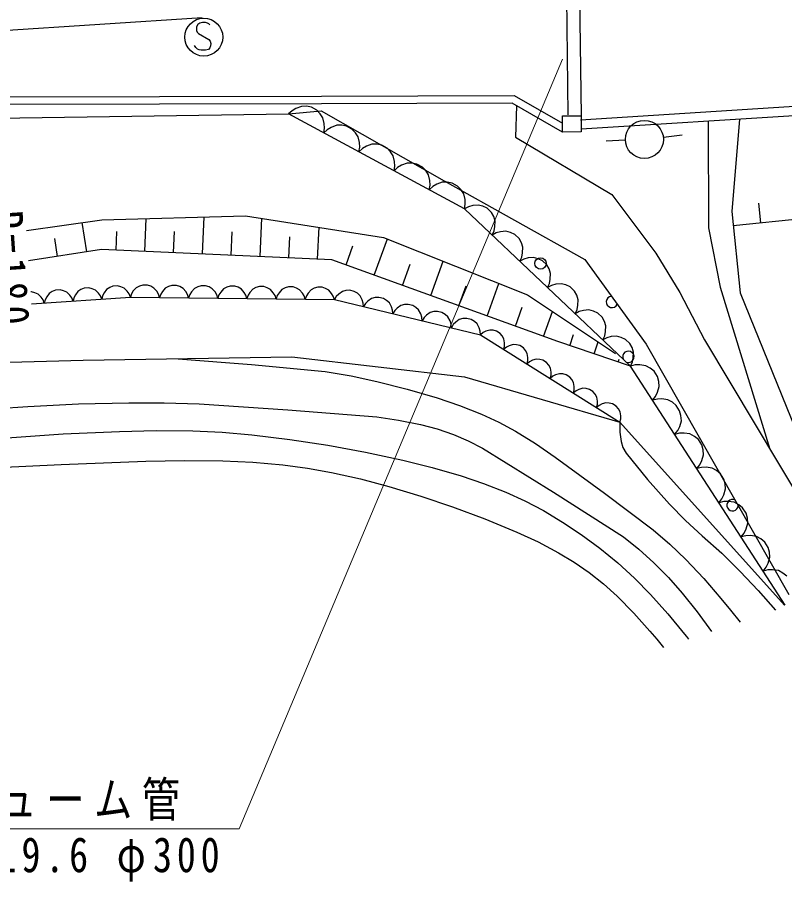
# Model space of a CAD drawing. Units: millimetres, scale not verified. Extents: x 40000 to 680000, y 20000 to 380000.
# Drawn here: x 199656 to 239812, y 250036 to 295284 of the extents above; entities that cross this region are included whole.
import ezdxf

# ---------------------------------------------------------------- set-up
doc = ezdxf.new("R2010")
doc.units = ezdxf.units.MM
doc.header["$LTSCALE"] = 1000
for name, color, linetype, lineweight in [('M-BGD', 7, 'Continuous', 25), ('M-STR-HTXT', 7, 'Continuous', 13), ('M-STR-STR1', 1, 'Continuous', 25)]:
    doc.layers.add(name, color=color, linetype=linetype, lineweight=lineweight)
doc.styles.add('ＭＳ ゴシック', font='')
doc.styles.get('ＭＳ ゴシック').set_extended_font_data('MS Gothic')

msp = doc.modelspace()

# ---------------------------------------------------------------- linework, layer by layer
at = {"layer": 'M-BGD'}
for p, q in [((228230, 309860), (228463, 290181)), ((228922, 309861), (229155, 290134)), ((171650, 292797), (209325, 295280)), ((209034, 294789), (209028, 294674)), ((209028, 294674), (209033, 294599)), ((209033, 294599), (209072, 294499)), ((209100, 294899), (209034, 294789)), ((209211, 294973), (209100, 294899)), ((209341, 295007), (209211, 294973)), ((209496, 295005), (209341, 295007)), ((209601, 294984), (209496, 295005)), ((209676, 294949), (209601, 294984)), ((209730, 294888), (209676, 294949)), ((209072, 294499), (209141, 294443)), ((209141, 294443), (209683, 294124)), ((209683, 294124), (209743, 294033)), ((209005, 293699), (208936, 293815)), ((209084, 293624), (209005, 293699)), ((209735, 293693), (209664, 293604)), ((209771, 293788), (209735, 293693)), ((209743, 294033), (209782, 293908)), ((209782, 293908), (209771, 293788)), ((209179, 293578), (209084, 293624)), ((209279, 293562), (209179, 293578)), ((209509, 293560), (209279, 293562)), ((209664, 293604), (209509, 293560)), ((192170, 291115), (215577, 291154)), ((215577, 291154), (225650, 291188)), ((225650, 291188), (228181, 289739)), ((215578, 290754), (192180, 290715)), ((214238, 290518), (214036, 290395)), ((214527, 290623), (214238, 290518)), ((214789, 290625), (214527, 290623)), ((215043, 290577), (214789, 290625)), ((215328, 290423), (215043, 290577)), ((225544, 290788), (215578, 290754)), ((228182, 289277), (225544, 290788)), ((225784, 290650), (225726, 289013)), ((229132, 289921), (241400, 290694)), ((197513, 289982), (213848, 290224)), ((214036, 290395), (213848, 290224)), ((213848, 290224), (215557, 290392)), ((223052, 285256), (213848, 290224)), ((215507, 290237), (215328, 290423)), ((215650, 290017), (215507, 290237)), ((215557, 290392), (221990, 286728)), ((228180, 290132), (229155, 290134)), ((228182, 289277), (228180, 290132)), ((229155, 290134), (229157, 289280)), ((241421, 290194), (229163, 289422)), ((215720, 289718), (215650, 290017)), ((215734, 289479), (215720, 289718)), ((216368, 289630), (216079, 289524)), ((216630, 289631), (216368, 289630)), ((216884, 289584), (216630, 289631)), ((235807, 289841), (235820, 284262)), ((237452, 289944), (237040, 285113)), ((215689, 289230), (215734, 289479)), ((215877, 289402), (215689, 289230)), ((216079, 289524), (215877, 289402)), ((217169, 289430), (216884, 289584)), ((217348, 289244), (217169, 289430)), ((217491, 289024), (217348, 289244)), ((229157, 289280), (228182, 289277)), ((217561, 288725), (217491, 289024)), ((217575, 288486), (217561, 288725)), ((225726, 289013), (230766, 286011)), ((231470, 288850), (230471, 288808)), ((233461, 289013), (234454, 289134)), ((217529, 288237), (217575, 288486)), ((217717, 288409), (217529, 288237)), ((217920, 288531), (217717, 288409)), ((218209, 288637), (217920, 288531)), ((218471, 288638), (218209, 288637)), ((218724, 288590), (218471, 288638)), ((219010, 288436), (218724, 288590)), ((219189, 288250), (219010, 288436)), ((219332, 288031), (219189, 288250)), ((219402, 287731), (219332, 288031)), ((219370, 287243), (219415, 287492)), ((219558, 287415), (219370, 287243)), ((219415, 287492), (219402, 287731)), ((219761, 287538), (219558, 287415)), ((220050, 287643), (219761, 287538)), ((220312, 287644), (220050, 287643)), ((220565, 287597), (220312, 287644)), ((220851, 287443), (220565, 287597)), ((221030, 287257), (220851, 287443)), ((221172, 287037), (221030, 287257)), ((221243, 286738), (221172, 287037)), ((221211, 286250), (221256, 286499)), ((221256, 286499), (221243, 286738)), ((221602, 286544), (221399, 286422)), ((221890, 286650), (221602, 286544)), ((222152, 286651), (221890, 286650)), ((221990, 286728), (229359, 282603)), ((222406, 286603), (222152, 286651)), ((222691, 286449), (222406, 286603)), ((222870, 286264), (222691, 286449)), ((221399, 286422), (221211, 286250)), ((223013, 286044), (222870, 286264)), ((223083, 285744), (223013, 286044)), ((230766, 286011), (233060, 282934)), ((223097, 285505), (223083, 285744)), ((238565, 284518), (238461, 285546)), ((223052, 285256), (223097, 285505)), ((223268, 285368), (223052, 285256)), ((231739, 277024), (223052, 285256)), ((223485, 285430), (223268, 285368)), ((223777, 285456), (223485, 285430)), ((224018, 285392), (223777, 285456)), ((224240, 285285), (224018, 285392)), ((224464, 285072), (224240, 285285)), ((224583, 284857), (224464, 285072)), ((237040, 285113), (237482, 280864)), ((200136, 284132), (204071, 284686)), ((204071, 284686), (211591, 284899)), ((206328, 283032), (206406, 284752)), ((209342, 282896), (209429, 284838)), ((211591, 284899), (218825, 283761)), ((212356, 282760), (212446, 284765)), ((224660, 284619), (224583, 284857)), ((224650, 284326), (224660, 284619)), ((241047, 284769), (237117, 284372)), ((203301, 283012), (203059, 284543)), ((215370, 282625), (215445, 284293)), ((224603, 284102), (224650, 284326)), ((235820, 284262), (236431, 281160)), ((204821, 283100), (204865, 284065)), ((207835, 282964), (207885, 284063)), ((210849, 282828), (210904, 284060)), ((213863, 282693), (213912, 283794)), ((218825, 283761), (226361, 280750)), ((224500, 283884), (224603, 284102)), ((224715, 283996), (224500, 283884)), ((224932, 284058), (224715, 283996)), ((225224, 284084), (224932, 284058)), ((225466, 284020), (225224, 284084)), ((225688, 283913), (225466, 284020)), ((225912, 283700), (225688, 283913)), ((201766, 282770), (201619, 283704)), ((216861, 282323), (217221, 283315)), ((218337, 281788), (219024, 283682)), ((226031, 283484), (225912, 283700)), ((226108, 283247), (226031, 283484)), ((204068, 283134), (200246, 282530)), ((216123, 282591), (204068, 283134)), ((226051, 282730), (226098, 282954)), ((226098, 282954), (226108, 283247)), ((233060, 282934), (234317, 280880)), ((227932, 278308), (216123, 282591)), ((219813, 281253), (220215, 282360)), ((221290, 280717), (221942, 282516)), ((225947, 282512), (226051, 282730)), ((226163, 282624), (225947, 282512)), ((226380, 282686), (226163, 282624)), ((226672, 282711), (226380, 282686)), ((226914, 282647), (226672, 282711)), ((227135, 282540), (226914, 282647)), ((227360, 282328), (227135, 282540)), ((229359, 282603), (232554, 278177)), ((227478, 282112), (227360, 282328)), ((227555, 281874), (227478, 282112)), ((227499, 281358), (227546, 281581)), ((227546, 281581), (227555, 281874)), ((201661, 280999), (201488, 280930)), ((201893, 281015), (201661, 280999)), ((202074, 280971), (201893, 281015)), ((202989, 281034), (202830, 280932)), ((203162, 281102), (202989, 281034)), ((203394, 281118), (203162, 281102)), ((203574, 281074), (203394, 281118)), ((203746, 280995), (203574, 281074)), ((203903, 280840), (203746, 280995)), ((204331, 281036), (204196, 280861)), ((204490, 281137), (204331, 281036)), ((204662, 281206), (204490, 281137)), ((204895, 281222), (204662, 281206)), ((205075, 281177), (204895, 281222)), ((205246, 281099), (205075, 281177)), ((205404, 280944), (205246, 281099)), ((205876, 281123), (205725, 280957)), ((206045, 281213), (205876, 281123)), ((206225, 281268), (206045, 281213)), ((206461, 281265), (206225, 281268)), ((206639, 281205), (206461, 281265)), ((206806, 281112), (206639, 281205)), ((206953, 280942), (206806, 281112)), ((207401, 281104), (207250, 280939)), ((207570, 281194), (207401, 281104)), ((207750, 281249), (207570, 281194)), ((207986, 281246), (207750, 281249)), ((208164, 281187), (207986, 281246)), ((208331, 281093), (208164, 281187)), ((208478, 280924), (208331, 281093)), ((208926, 281086), (208775, 280920)), ((209095, 281175), (208926, 281086)), ((209274, 281230), (209095, 281175)), ((209511, 281227), (209274, 281230)), ((209689, 281168), (209511, 281227)), ((209856, 281074), (209689, 281168)), ((210003, 280905), (209856, 281074)), ((210451, 281067), (210300, 280901)), ((210620, 281157), (210451, 281067)), ((210799, 281212), (210620, 281157)), ((211036, 281209), (210799, 281212)), ((211214, 281149), (211036, 281209)), ((211381, 281056), (211214, 281149)), ((211527, 280886), (211381, 281056)), ((211976, 281048), (211825, 280883)), ((212144, 281138), (211976, 281048)), ((212324, 281193), (212144, 281138)), ((212561, 281190), (212324, 281193)), ((212739, 281131), (212561, 281190)), ((212906, 281037), (212739, 281131)), ((213052, 280867), (212906, 281037)), ((213501, 281030), (213350, 280864)), ((213669, 281119), (213501, 281030)), ((213849, 281174), (213669, 281119)), ((214086, 281171), (213849, 281174)), ((214264, 281112), (214086, 281171)), ((214431, 281018), (214264, 281112)), ((214577, 280849), (214431, 281018)), ((215025, 281011), (214875, 280845)), ((215194, 281101), (215025, 281011)), ((215374, 281156), (215194, 281101)), ((215611, 281153), (215374, 281156)), ((215789, 281093), (215611, 281153)), ((215956, 281000), (215789, 281093)), ((216102, 280830), (215956, 281000)), ((222766, 280182), (223147, 281233)), ((224242, 279647), (224860, 281350)), ((227395, 281140), (227499, 281358)), ((227611, 281252), (227395, 281140)), ((227828, 281314), (227611, 281252)), ((228120, 281339), (227828, 281314)), ((228362, 281275), (228120, 281339)), ((228583, 281168), (228362, 281275)), ((228808, 280956), (228583, 281168)), ((236431, 281160), (239031, 272675)), ((200393, 280911), (200356, 280909)), ((200573, 280867), (200393, 280911)), ((200399, 280278), (205572, 280635)), ((200744, 280789), (200573, 280867)), ((200902, 280634), (200744, 280789)), ((201002, 280493), (200902, 280634)), ((201195, 280654), (201118, 280501)), ((201329, 280829), (201195, 280654)), ((201488, 280930), (201329, 280829)), ((202245, 280892), (202074, 280971)), ((202403, 280737), (202245, 280892)), ((202503, 280597), (202403, 280737)), ((202571, 280428), (202503, 280597)), ((202619, 280605), (202571, 280428)), ((202695, 280757), (202619, 280605)), ((202830, 280932), (202695, 280757)), ((204004, 280700), (203903, 280840)), ((204072, 280532), (204004, 280700)), ((204120, 280708), (204072, 280532)), ((204196, 280861), (204120, 280708)), ((205504, 280804), (205404, 280944)), ((205572, 280635), (205504, 280804)), ((205636, 280810), (205572, 280635)), ((205572, 280635), (216247, 280504)), ((205725, 280957), (205636, 280810)), ((207042, 280792), (206953, 280942)), ((207097, 280616), (207042, 280792)), ((207161, 280791), (207097, 280616)), ((207250, 280939), (207161, 280791)), ((208567, 280774), (208478, 280924)), ((208622, 280598), (208567, 280774)), ((208685, 280772), (208622, 280598)), ((208775, 280920), (208685, 280772)), ((210092, 280755), (210003, 280905)), ((210147, 280579), (210092, 280755)), ((210210, 280754), (210147, 280579)), ((210300, 280901), (210210, 280754)), ((211617, 280736), (211527, 280886)), ((211672, 280560), (211617, 280736)), ((211735, 280735), (211672, 280560)), ((211825, 280883), (211735, 280735)), ((213142, 280718), (213052, 280867)), ((213197, 280542), (213142, 280718)), ((213260, 280716), (213197, 280542)), ((213350, 280864), (213260, 280716)), ((214667, 280699), (214577, 280849)), ((214722, 280523), (214667, 280699)), ((214785, 280698), (214722, 280523)), ((214875, 280845), (214785, 280698)), ((216192, 280680), (216102, 280830)), ((216247, 280504), (216192, 280680)), ((216350, 280666), (216247, 280504)), ((216474, 280794), (216350, 280666)), ((216664, 280926), (216474, 280794)), ((216854, 280978), (216664, 280926)), ((217048, 280992), (216854, 280978)), ((217285, 280935), (217048, 280992)), ((217451, 280835), (217285, 280935)), ((217597, 280703), (217451, 280835)), ((217706, 280499), (217597, 280703)), ((218194, 280560), (218005, 280427)), ((218385, 280611), (218194, 280560)), ((218578, 280625), (218385, 280611)), ((218815, 280569), (218578, 280625)), ((218981, 280468), (218815, 280569)), ((226361, 280750), (230952, 277685)), ((228926, 280740), (228808, 280956)), ((229003, 280502), (228926, 280740)), ((234317, 280880), (235619, 278394)), ((237482, 280864), (241044, 272054)), ((201070, 280325), (201002, 280493)), ((201118, 280501), (201070, 280325)), ((216247, 280504), (223899, 278671)), ((217762, 280327), (217706, 280499)), ((217778, 280138), (217762, 280327)), ((217881, 280299), (217778, 280138)), ((218005, 280427), (217881, 280299)), ((219128, 280336), (218981, 280468)), ((219237, 280132), (219128, 280336)), ((219293, 279961), (219237, 280132)), ((219725, 280193), (219535, 280060)), ((219915, 280244), (219725, 280193)), ((220109, 280259), (219915, 280244)), ((220346, 280202), (220109, 280259)), ((220512, 280101), (220346, 280202)), ((220658, 279969), (220512, 280101)), ((225718, 279111), (226078, 280105)), ((228946, 279986), (228993, 280209)), ((228993, 280209), (229003, 280502)), ((219308, 279771), (219293, 279961)), ((219411, 279932), (219308, 279771)), ((219535, 280060), (219411, 279932)), ((220767, 279765), (220658, 279969)), ((220823, 279594), (220767, 279765)), ((221066, 279694), (220942, 279565)), ((221255, 279826), (221066, 279694)), ((221446, 279878), (221255, 279826)), ((221639, 279892), (221446, 279878)), ((221876, 279835), (221639, 279892)), ((222042, 279735), (221876, 279835)), ((222189, 279603), (222042, 279735)), ((227194, 278576), (227666, 279879)), ((228843, 279768), (228946, 279986)), ((229059, 279879), (228843, 279768)), ((229276, 279942), (229059, 279879)), ((229568, 279967), (229276, 279942)), ((229809, 279903), (229568, 279967)), ((230031, 279796), (229809, 279903)), ((230255, 279583), (230031, 279796)), ((220838, 279404), (220823, 279594)), ((220942, 279565), (220838, 279404)), ((222298, 279398), (222189, 279603)), ((222354, 279227), (222298, 279398)), ((222369, 279037), (222354, 279227)), ((222472, 279199), (222369, 279037)), ((222596, 279327), (222472, 279199)), ((222786, 279460), (222596, 279327)), ((222976, 279511), (222786, 279460)), ((223170, 279525), (222976, 279511)), ((223407, 279468), (223170, 279525)), ((223573, 279368), (223407, 279468)), ((223719, 279236), (223573, 279368)), ((223828, 279032), (223719, 279236)), ((230374, 279368), (230255, 279583)), ((230451, 279130), (230374, 279368)), ((223884, 278860), (223828, 279032)), ((223899, 278671), (223884, 278860)), ((224036, 278780), (223899, 278671)), ((224180, 278854), (224036, 278780)), ((224382, 278914), (224180, 278854)), ((224562, 278903), (224382, 278914)), ((224733, 278859), (224562, 278903)), ((224921, 278741), (224733, 278859)), ((225035, 278605), (224921, 278741)), ((230394, 278614), (230441, 278837)), ((230441, 278837), (230451, 279130)), ((223899, 278671), (231187, 274096)), ((225123, 278449), (225035, 278605)), ((225158, 278241), (225123, 278449)), ((231739, 277024), (227932, 278308)), ((228567, 278094), (228762, 278674)), ((229835, 277666), (230046, 278290)), ((230291, 278396), (230394, 278614)), ((230506, 278507), (230291, 278396)), ((230724, 278570), (230506, 278507)), ((231016, 278595), (230724, 278570)), ((231257, 278531), (231016, 278595)), ((231479, 278424), (231257, 278531)), ((231703, 278211), (231479, 278424)), ((235619, 278394), (240902, 269539)), ((225114, 277908), (225156, 278077)), ((225250, 278017), (225114, 277908)), ((225156, 278077), (225158, 278241)), ((225394, 278092), (225250, 278017)), ((225597, 278151), (225394, 278092)), ((225776, 278140), (225597, 278151)), ((225947, 278096), (225776, 278140)), ((226136, 277978), (225947, 278096)), ((226250, 277843), (226136, 277978)), ((226338, 277686), (226250, 277843)), ((231822, 277996), (231703, 278211)), ((231899, 277758), (231822, 277996)), ((232554, 278177), (240032, 265068)), ((203103, 277328), (214030, 277515)), ((208066, 277413), (211917, 277106)), ((214030, 277515), (223051, 276468)), ((226372, 277478), (226338, 277686)), ((226371, 277314), (226372, 277478)), ((226811, 277389), (226609, 277330)), ((226991, 277378), (226811, 277389)), ((227162, 277334), (226991, 277378)), ((231104, 277238), (231155, 277387)), ((231842, 277241), (231889, 277465)), ((231889, 277465), (231899, 277758)), ((193627, 277088), (203103, 277328)), ((211917, 277106), (215765, 276740)), ((226329, 277146), (226371, 277314)), ((226465, 277255), (226329, 277146)), ((226609, 277330), (226465, 277255)), ((227350, 277216), (227162, 277334)), ((227464, 277081), (227350, 277216)), ((227552, 276924), (227464, 277081)), ((227587, 276716), (227552, 276924)), ((231739, 277024), (231842, 277241)), ((231990, 277085), (231739, 277024)), ((239840, 264506), (231739, 277024)), ((232231, 277095), (231990, 277085)), ((232541, 277048), (232231, 277095)), ((232776, 276921), (232541, 277048)), ((232979, 276754), (232776, 276921)), ((215765, 276740), (217122, 276513)), ((217122, 276513), (218470, 276227)), ((227543, 276384), (227585, 276552)), ((227679, 276493), (227543, 276384)), ((227585, 276552), (227587, 276716)), ((227824, 276567), (227679, 276493)), ((228026, 276627), (227824, 276567)), ((228205, 276616), (228026, 276627)), ((228376, 276571), (228205, 276616)), ((228565, 276453), (228376, 276571)), ((233158, 276477), (232979, 276754)), ((233227, 276223), (233158, 276477)), ((218470, 276227), (220051, 275823)), ((223051, 276468), (231187, 274096)), ((228679, 276318), (228565, 276453)), ((228767, 276161), (228679, 276318)), ((228801, 275954), (228767, 276161)), ((233247, 275957), (233227, 276223)), ((220051, 275823), (221620, 275359)), ((228758, 275621), (228800, 275789)), ((228894, 275730), (228758, 275621)), ((228800, 275789), (228801, 275954)), ((229038, 275805), (228894, 275730)), ((229240, 275864), (229038, 275805)), ((229420, 275853), (229240, 275864)), ((229591, 275809), (229420, 275853)), ((229779, 275691), (229591, 275809)), ((229893, 275556), (229779, 275691)), ((233058, 275435), (233163, 275656)), ((233163, 275656), (233247, 275957)), ((221620, 275359), (222799, 274960)), ((229981, 275399), (229893, 275556)), ((230016, 275191), (229981, 275399)), ((230014, 275027), (230016, 275191)), ((232896, 275235), (233058, 275435)), ((233148, 275297), (232896, 275235)), ((233389, 275307), (233148, 275297)), ((233698, 275260), (233389, 275307)), ((233933, 275133), (233698, 275260)), ((234136, 274966), (233933, 275133)), ((198049, 274768), (200204, 274918)), ((200204, 274918), (202852, 275044)), ((202852, 275044), (205500, 275110)), ((205500, 275110), (207337, 275108)), ((207337, 275108), (209173, 275045)), ((209173, 275045), (213817, 274736)), ((213817, 274736), (218464, 274366)), ((222799, 274960), (223954, 274506)), ((229972, 274859), (230014, 275027)), ((230108, 274968), (229972, 274859)), ((230253, 275042), (230108, 274968)), ((230455, 275102), (230253, 275042)), ((230634, 275091), (230455, 275102)), ((230806, 275047), (230634, 275091)), ((230994, 274929), (230806, 275047)), ((231108, 274793), (230994, 274929)), ((231196, 274637), (231108, 274793)), ((234315, 274689), (234136, 274966)), ((234384, 274435), (234315, 274689)), ((218464, 274366), (219604, 274199)), ((223954, 274506), (224852, 274095)), ((231187, 274096), (231229, 274265)), ((231230, 274429), (231196, 274637)), ((231229, 274265), (231230, 274429)), ((234404, 274169), (234384, 274435)), ((219604, 274199), (220747, 273969)), ((220747, 273969), (221618, 273738)), ((224852, 274095), (225731, 273626)), ((231187, 274096), (239804, 264507)), ((231187, 274096), (231187, 273573)), ((234215, 273647), (234320, 273867)), ((234320, 273867), (234404, 274169)), ((199130, 273275), (202057, 273472)), ((202057, 273472), (205003, 273610)), ((205003, 273610), (206921, 273658)), ((206921, 273658), (208838, 273645)), ((208838, 273645), (210384, 273569)), ((210384, 273569), (211925, 273433)), ((211925, 273433), (213918, 273188)), ((221618, 273738), (222478, 273448)), ((222478, 273448), (223245, 273119)), ((225731, 273626), (226779, 272971)), ((231187, 273573), (231247, 273071)), ((234053, 273447), (234215, 273647)), ((234305, 273509), (234053, 273447)), ((234546, 273519), (234305, 273509)), ((234855, 273472), (234546, 273519)), ((235090, 273344), (234855, 273472)), ((235293, 273178), (235090, 273344)), ((213918, 273188), (215906, 272883)), ((215906, 272883), (217872, 272520)), ((223245, 273119), (223995, 272731)), ((226779, 272971), (227804, 272258)), ((231247, 273071), (231349, 272758)), ((235473, 272901), (235293, 273178)), ((235541, 272647), (235473, 272901)), ((217872, 272520), (219834, 272096)), ((223995, 272731), (227707, 270434)), ((231349, 272758), (231509, 272465)), ((231509, 272465), (232629, 271097)), ((235561, 272381), (235541, 272647)), ((201957, 271882), (206380, 272049)), ((206380, 272049), (208397, 272088)), ((208397, 272088), (210416, 272067)), ((210416, 272067), (211985, 271991)), ((211985, 271991), (213558, 271855)), ((219834, 272096), (221358, 271719)), ((227804, 272258), (230382, 270378)), ((235373, 271859), (235478, 272079)), ((235478, 272079), (235561, 272381)), ((197542, 271655), (201957, 271882)), ((213558, 271855), (214837, 271690)), ((214837, 271690), (216105, 271465)), ((221358, 271719), (222876, 271281)), ((235210, 271659), (235373, 271859)), ((235462, 271720), (235210, 271659)), ((235703, 271731), (235462, 271720)), ((236013, 271683), (235703, 271731)), ((236247, 271556), (236013, 271683)), ((236450, 271389), (236247, 271556)), ((216105, 271465), (217606, 271125)), ((217606, 271125), (219094, 270727)), ((222876, 271281), (224059, 270885)), ((232629, 271097), (233776, 269791)), ((236630, 271112), (236450, 271389)), ((236699, 270859), (236630, 271112)), ((219094, 270727), (220771, 270220)), ((224059, 270885), (225222, 270432)), ((236635, 270291), (236719, 270593)), ((236719, 270593), (236699, 270859)), ((220771, 270220), (222433, 269654)), ((225222, 270432), (226212, 269978)), ((227707, 270434), (231377, 268093)), ((230382, 270378), (232921, 268451)), ((236530, 270071), (236635, 270291)), ((226212, 269978), (227185, 269465)), ((233776, 269791), (234614, 268950)), ((236368, 269871), (236530, 270071)), ((236620, 269932), (236368, 269871)), ((236861, 269942), (236620, 269932)), ((237170, 269895), (236861, 269942)), ((237405, 269768), (237170, 269895)), ((237608, 269601), (237405, 269768)), ((222433, 269654), (224117, 269024)), ((227185, 269465), (228191, 268865)), ((237787, 269324), (237608, 269601)), ((237856, 269071), (237787, 269324)), ((224117, 269024), (225798, 268330)), ((228191, 268865), (229166, 268213)), ((234614, 268950), (235501, 268146)), ((237792, 268503), (237876, 268804)), ((237876, 268804), (237856, 269071)), ((225798, 268330), (226903, 267820)), ((232921, 268451), (233796, 267700)), ((237687, 268283), (237792, 268503)), ((229166, 268213), (230139, 267490)), ((231377, 268093), (232185, 267441)), ((235501, 268146), (236513, 267235)), ((237525, 268083), (237687, 268283)), ((237777, 268144), (237525, 268083)), ((238018, 268154), (237777, 268144)), ((238327, 268107), (238018, 268154)), ((238562, 267980), (238327, 268107)), ((238765, 267813), (238562, 267980)), ((226903, 267820), (227977, 267259)), ((230139, 267490), (231075, 266720)), ((232185, 267441), (232965, 266736)), ((233796, 267700), (234638, 266897)), ((238944, 267536), (238765, 267813)), ((239013, 267282), (238944, 267536)), ((227977, 267259), (228798, 266767)), ((236513, 267235), (237489, 266275)), ((238949, 266715), (239033, 267016)), ((239033, 267016), (239013, 267282)), ((228798, 266767), (229582, 266227)), ((231075, 266720), (231956, 265918)), ((232965, 266736), (233731, 265959)), ((234638, 266897), (235574, 265905)), ((238845, 266494), (238949, 266715)), ((229582, 266227), (230332, 265628)), ((237489, 266275), (238421, 265273)), ((238682, 266294), (238845, 266494)), ((238934, 266356), (238682, 266294)), ((239175, 266366), (238934, 266356)), ((239485, 266319), (239175, 266366)), ((239719, 266192), (239485, 266319)), ((239922, 266025), (239719, 266192)), ((230332, 265628), (231045, 264982)), ((231956, 265918), (232793, 265074)), ((233731, 265959), (234453, 265142)), ((235574, 265905), (236475, 264861)), ((238421, 265273), (239323, 264245)), ((231045, 264982), (231919, 264093)), ((232793, 265074), (233702, 264056)), ((234453, 265142), (235234, 264157)), ((236475, 264861), (236978, 264249)), ((233702, 264056), (234571, 262990)), ((235234, 264157), (235978, 263131)), ((236978, 264249), (237473, 263629)), ((232762, 263148), (233121, 262726)), ((234571, 262990), (234670, 262864)), ((233121, 262726), (233478, 262299)), ((234670, 262864), (234774, 262731))]:
    msp.add_line(p, q, dxfattribs=at)
for centre, radius in [((209415, 294246), 995), ((232469, 288892), 995), ((227037, 282400), 298)]:
    msp.add_circle(centre, radius, dxfattribs=at)
for centre, start, end in [((230771, 280385), 94.7678, 336.8672), ((231630, 277510), 247.4529, 205.6199), ((237083, 269747), 64.9105, 354.4996)]:
    msp.add_arc(centre, 298, start, end, dxfattribs=at)
at = {"layer": 'M-STR-HTXT'}
for p, q in [((228180, 293089), (211267, 252807)), ((211267, 252807), (195942, 252807))]:
    msp.add_line(p, q, dxfattribs=at)
at = {"layer": 'M-STR-STR1'}
msp.add_line((231919, 264093), (232762, 263148), dxfattribs=at)

# ---------------------------------------------------------------- texts
at = {"layer": 'M-BGD', "insert": (198066, 285099), "char_height": 1833, "attachment_point": 7, "rotation": 273.9, "style": 'ＭＳ ゴシック'}
msp.add_mtext('\\T1.25;\\W0.8;R=180', dxfattribs=at)
at = {"layer": 'M-STR-HTXT', "char_height": 1833, "attachment_point": 7, "style": 'ＭＳ ゴシック'}
for s, insert in [('\\T1.25;\\W0.8;ヒューム管', (196170, 253227)), ('\\T1.25;\\W0.8;L=19.6\\~φ300', (196131, 250036))]:
    msp.add_mtext(s, dxfattribs=dict(at, insert=insert))

doc.saveas('drawing.dxf')
